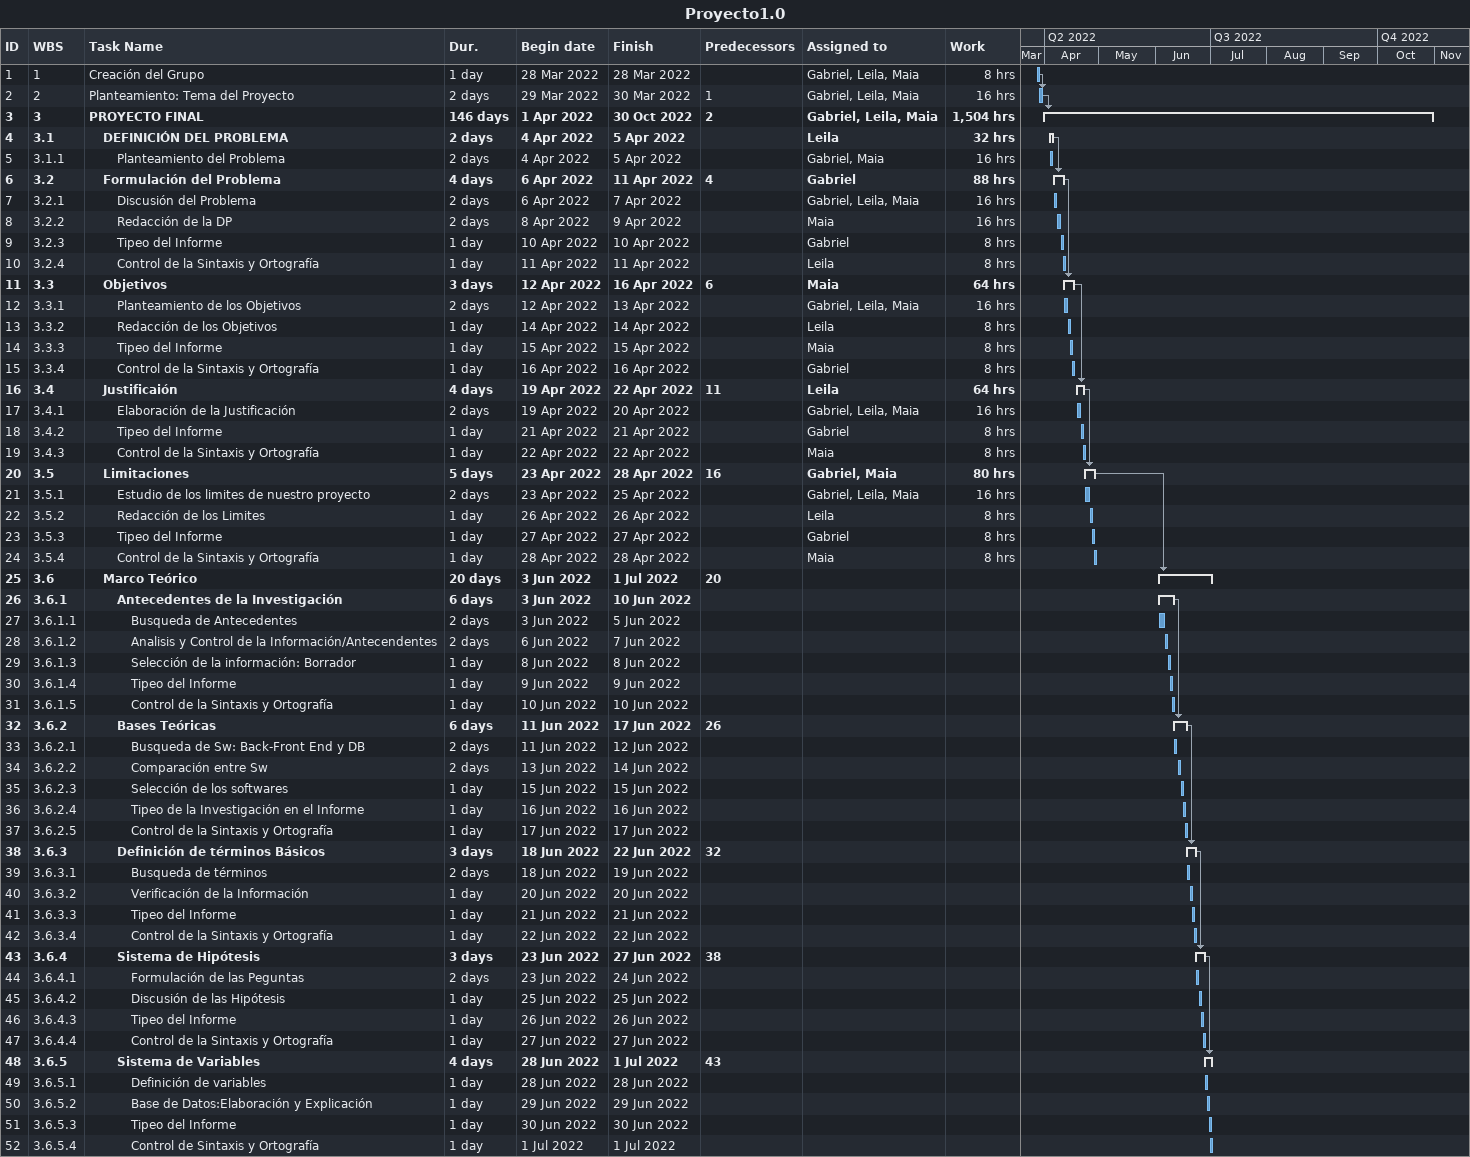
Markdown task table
Proyecto1.0

| ID | WBS | Task | Duration | Start | Finish | Predecessors | Resources | Work (h) |
|---|---|---|---|---|---|---|---|---|
| 1 | 1 | Creación del Grupo | 1d | 2022-03-28 | 2022-03-28 |  | Gabriel, Leila, Maia | 8 |
| 2 | 2 | Planteamiento: Tema del Proyecto | 2d | 2022-03-29 | 2022-03-30 | 1 | Gabriel, Leila, Maia | 16 |
| 3 | 3 | **PROYECTO FINAL** | 146d | 2022-04-01 | 2022-10-30 | 2 | Gabriel, Leila, Maia | 1504 |
| 4 | 3.1 | **DEFINICIÓN DEL PROBLEMA** | 2d | 2022-04-04 | 2022-04-05 |  | Leila | 32 |
| 5 | 3.1.1 | Planteamiento del Problema | 2d | 2022-04-04 | 2022-04-05 |  | Gabriel, Maia | 16 |
| 6 | 3.2 | **Formulación del Problema** | 4d | 2022-04-06 | 2022-04-11 | 4 | Gabriel | 88 |
| 7 | 3.2.1 | Discusión del Problema | 2d | 2022-04-06 | 2022-04-07 |  | Gabriel, Leila, Maia | 16 |
| 8 | 3.2.2 | Redacción de la DP | 2d | 2022-04-08 | 2022-04-09 |  | Maia | 16 |
| 9 | 3.2.3 | Tipeo del Informe | 1d | 2022-04-10 | 2022-04-10 |  | Gabriel | 8 |
| 10 | 3.2.4 | Control de la Sintaxis y Ortografía | 1d | 2022-04-11 | 2022-04-11 |  | Leila | 8 |
| 11 | 3.3 | **Objetivos** | 3d | 2022-04-12 | 2022-04-16 | 6 | Maia | 64 |
| 12 | 3.3.1 | Planteamiento de los Objetivos | 2d | 2022-04-12 | 2022-04-13 |  | Gabriel, Leila, Maia | 16 |
| 13 | 3.3.2 | Redacción de los Objetivos | 1d | 2022-04-14 | 2022-04-14 |  | Leila | 8 |
| 14 | 3.3.3 | Tipeo del Informe | 1d | 2022-04-15 | 2022-04-15 |  | Maia | 8 |
| 15 | 3.3.4 | Control de la Sintaxis y Ortografía | 1d | 2022-04-16 | 2022-04-16 |  | Gabriel | 8 |
| 16 | 3.4 | **Justificaión** | 4d | 2022-04-19 | 2022-04-22 | 11 | Leila | 64 |
| 17 | 3.4.1 | Elaboración de la Justificación | 2d | 2022-04-19 | 2022-04-20 |  | Gabriel, Leila, Maia | 16 |
| 18 | 3.4.2 | Tipeo del Informe | 1d | 2022-04-21 | 2022-04-21 |  | Gabriel | 8 |
| 19 | 3.4.3 | Control de la Sintaxis y Ortografía | 1d | 2022-04-22 | 2022-04-22 |  | Maia | 8 |
| 20 | 3.5 | **Limitaciones** | 5d | 2022-04-23 | 2022-04-28 | 16 | Gabriel, Maia | 80 |
| 21 | 3.5.1 | Estudio de los limites de nuestro proyecto | 2d | 2022-04-23 | 2022-04-25 |  | Gabriel, Leila, Maia | 16 |
| 22 | 3.5.2 | Redacción de los Limites | 1d | 2022-04-26 | 2022-04-26 |  | Leila | 8 |
| 23 | 3.5.3 | Tipeo del Informe | 1d | 2022-04-27 | 2022-04-27 |  | Gabriel | 8 |
| 24 | 3.5.4 | Control de la Sintaxis y Ortografía | 1d | 2022-04-28 | 2022-04-28 |  | Maia | 8 |
| 25 | 3.6 | **Marco Teórico** | 20d | 2022-06-03 | 2022-07-01 | 20 |  |  |
| 26 | 3.6.1 | **Antecedentes de la Investigación** | 6d | 2022-06-03 | 2022-06-10 |  |  |  |
| 27 | 3.6.1.1 | Busqueda de Antecedentes | 2d | 2022-06-03 | 2022-06-05 |  |  |  |
| 28 | 3.6.1.2 | Analisis y Control de la Información/Antecendentes | 2d | 2022-06-06 | 2022-06-07 |  |  |  |
| 29 | 3.6.1.3 | Selección de la información: Borrador | 1d | 2022-06-08 | 2022-06-08 |  |  |  |
| 30 | 3.6.1.4 | Tipeo del Informe | 1d | 2022-06-09 | 2022-06-09 |  |  |  |
| 31 | 3.6.1.5 | Control de la Sintaxis y Ortografía | 1d | 2022-06-10 | 2022-06-10 |  |  |  |
| 32 | 3.6.2 | **Bases Teóricas** | 6d | 2022-06-11 | 2022-06-17 | 26 |  |  |
| 33 | 3.6.2.1 | Busqueda de Sw: Back-Front End y DB | 2d | 2022-06-11 | 2022-06-12 |  |  |  |
| 34 | 3.6.2.2 | Comparación entre Sw | 2d | 2022-06-13 | 2022-06-14 |  |  |  |
| 35 | 3.6.2.3 | Selección de los softwares | 1d | 2022-06-15 | 2022-06-15 |  |  |  |
| 36 | 3.6.2.4 | Tipeo de la Investigación en el Informe | 1d | 2022-06-16 | 2022-06-16 |  |  |  |
| 37 | 3.6.2.5 | Control de la Sintaxis y Ortografía | 1d | 2022-06-17 | 2022-06-17 |  |  |  |
| 38 | 3.6.3 | **Definición de términos Básicos** | 3d | 2022-06-18 | 2022-06-22 | 32 |  |  |
| 39 | 3.6.3.1 | Busqueda de términos | 2d | 2022-06-18 | 2022-06-19 |  |  |  |
| 40 | 3.6.3.2 | Verificación de la Información | 1d | 2022-06-20 | 2022-06-20 |  |  |  |
| 41 | 3.6.3.3 | Tipeo del Informe | 1d | 2022-06-21 | 2022-06-21 |  |  |  |
| 42 | 3.6.3.4 | Control de la Sintaxis y Ortografía | 1d | 2022-06-22 | 2022-06-22 |  |  |  |
| 43 | 3.6.4 | **Sistema de Hipótesis** | 3d | 2022-06-23 | 2022-06-27 | 38 |  |  |
| 44 | 3.6.4.1 | Formulación de las Peguntas | 2d | 2022-06-23 | 2022-06-24 |  |  |  |
| 45 | 3.6.4.2 | Discusión de las Hipótesis | 1d | 2022-06-25 | 2022-06-25 |  |  |  |
| 46 | 3.6.4.3 | Tipeo del Informe | 1d | 2022-06-26 | 2022-06-26 |  |  |  |
| 47 | 3.6.4.4 | Control de la Sintaxis y Ortografía | 1d | 2022-06-27 | 2022-06-27 |  |  |  |
| 48 | 3.6.5 | **Sistema de Variables** | 4d | 2022-06-28 | 2022-07-01 | 43 |  |  |
| 49 | 3.6.5.1 | Definición de variables | 1d | 2022-06-28 | 2022-06-28 |  |  |  |
| 50 | 3.6.5.2 | Base de Datos:Elaboración y Explicación | 1d | 2022-06-29 | 2022-06-29 |  |  |  |
| 51 | 3.6.5.3 | Tipeo del Informe | 1d | 2022-06-30 | 2022-06-30 |  |  |  |
| 52 | 3.6.5.4 | Control de Sintaxis y Ortografía | 1d | 2022-07-01 | 2022-07-01 |  |  |  |
